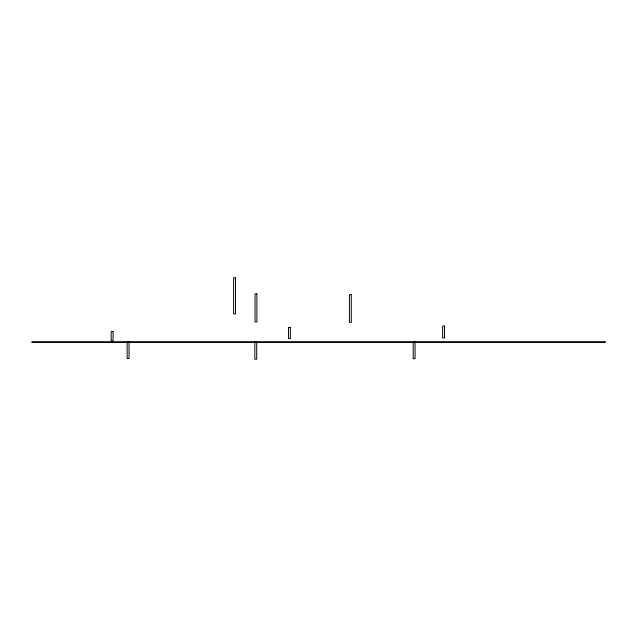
<?xml version="1.0" encoding="UTF-8"?>
<svg xmlns="http://www.w3.org/2000/svg" width="637" height="637" viewBox="0 0 637 637"><rect width="100%" height="100%" fill="white"/><g stroke="black" fill="none" stroke-linecap="round" stroke-linejoin="round"><path stroke-width="0.96" d="M235.491 277.804L233.612 277.804L233.612 313.858L235.491 313.858L235.491 277.804M256.902 293.88L255.031 293.88L255.031 321.9L256.902 321.9L256.902 293.88M351.305 294.652L349.426 294.652L349.426 322.29L351.305 322.29L351.305 294.652M444.515 326.017L442.635 326.017L442.635 337.968L444.515 337.968L444.515 326.017M290.368 327.362L288.489 327.362L288.489 338.637L290.368 338.637L290.368 327.362M113.067 331.574L111.188 331.574L111.188 340.747L113.067 340.747L113.067 331.574M605.15 341.774L31.85 341.774L31.85 342.403L605.15 342.403L605.15 341.774M129.024 342.093L127.153 342.093L127.153 358.575L129.024 358.575L129.024 342.093M256.703 342.093L254.832 342.093L254.832 359.196L256.703 359.196L256.703 342.093M415.069 342.093L413.19 342.093L413.19 358.703L415.069 358.703L415.069 342.093"/></g></svg>
